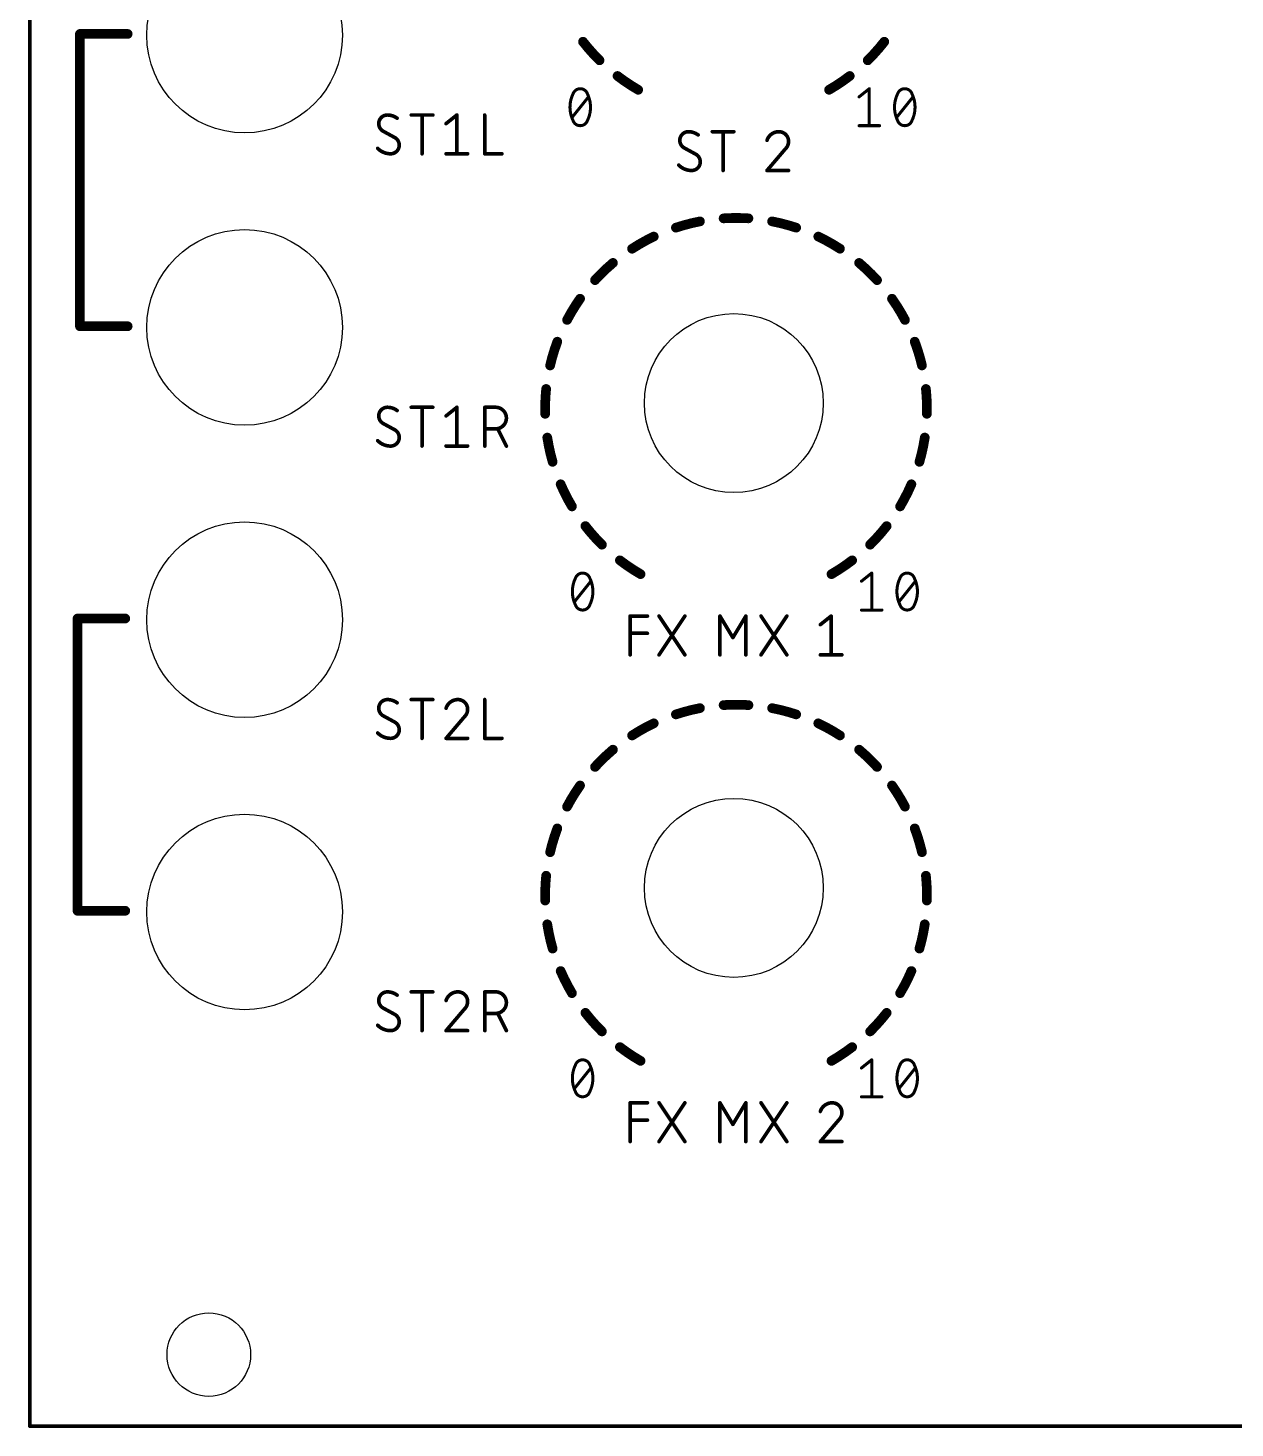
# Model space of a CAD drawing. Extents: x 0 to 101, y 0 to 128.
# Drawn here: x -0.1 to 50.5, y -0.1 to 58.6 of the extents above; entities that cross this region are included whole.
import ezdxf

# ---------------------------------------------------------------- set-up
doc = ezdxf.new("R2010")
doc.units = 0
doc.layers.add('20', color=31, linetype='CONTINUOUS')
doc.layers.add('25', color=253, linetype='CONTINUOUS')

msp = doc.modelspace()

# ---------------------------------------------------------------- linework, layer by layer
at = {"layer": '20', "const_width": 0.1524}
for points in [[(0, 0), (0, 128)], [(101, 0), (0, 0)]]:
    msp.add_lwpolyline(points, dxfattribs=at)
at = {"layer": '20', "const_width": 0.0762}
for points in [[(0, 0.0381, 1), (0, -0.0381)], [(-0.0381, 0, 1), (0.0381, 0)]]:
    msp.add_lwpolyline(points, format="xyb", dxfattribs=at)
at = {"layer": '20'}
for centre, radius in [((9, 58.3), 4.1), ((9, 46.05), 4.1), ((29.5, 42.88), 3.75), ((9, 33.8), 4.1), ((29.5, 22.56), 3.75), ((9, 21.55), 4.1), ((7.5, 3), 1.75)]:
    msp.add_circle(centre, radius, dxfattribs=at)
at = {"layer": '25'}
for points, const_width in [([(4.1, 58.35), (2.1, 58.35)], 0.4064), ([(2.1, 58.35), (2.1, 46.1)], 0.4064), ([(22.7197, 54.8496), (23.4083, 55.7104)], 0.127), ([(34.7463, 55.7104), (35.1767, 56.0547)], 0.127), ([(35.1767, 56.0547), (35.1767, 54.5053)], 0.127), ([(36.319, 54.8496), (37.0076, 55.7104)], 0.127), ([(15.983, 54.9528), (16.8861, 54.9528)], 0.1524), ([(16.4346, 53.3272), (16.4346, 54.9528)], 0.1524), ([(17.4419, 54.5916), (17.8935, 54.9528)], 0.1524), ([(17.8935, 54.9528), (17.8935, 53.3272)], 0.1524), ([(19.0601, 54.9528), (19.0601, 53.3272)], 0.1524), ([(34.7463, 54.5053), (35.6071, 54.5053)], 0.127), ([(15.2987, 54.0045), (14.802, 54.2755)], 0.1524), ([(28.5976, 54.2528), (29.5007, 54.2528)], 0.1524), ([(29.0491, 52.6272), (29.0491, 54.2528)], 0.1524), ([(17.4419, 53.3272), (18.345, 53.3272)], 0.1524), ([(19.0601, 53.3272), (19.7826, 53.3272)], 0.1524), ([(27.9132, 53.3045), (27.4165, 53.5755)], 0.1524), ([(31.6578, 53.5303), (30.8901, 52.6272)], 0.1524), ([(30.8901, 52.6272), (31.7933, 52.6272)], 0.1524), ([(2.1, 46.1), (4.1, 46.1)], 0.4064), ([(15.983, 42.7028), (16.8861, 42.7028)], 0.1524), ([(16.4346, 41.0772), (16.4346, 42.7028)], 0.1524), ([(17.4419, 42.3416), (17.8935, 42.7028)], 0.1524), ([(17.8935, 42.7028), (17.8935, 41.0772)], 0.1524), ([(19.0663, 41.0772), (19.0663, 42.7028)], 0.1524), ([(19.0663, 42.7028), (19.5179, 42.7028)], 0.1524), ([(15.2987, 41.7545), (14.802, 42.0255)], 0.1524), ([(19.5179, 41.7997), (19.0663, 41.7997)], 0.1524), ([(19.9694, 41.0772), (19.6082, 41.7997)], 0.1524), ([(17.4419, 41.0772), (18.345, 41.0772)], 0.1524), ([(34.8463, 35.4104), (35.2767, 35.7547)], 0.127), ([(35.2767, 35.7547), (35.2767, 34.2053)], 0.127), ([(22.8197, 34.5496), (23.5083, 35.4104)], 0.127), ([(36.419, 34.5496), (37.1076, 35.4104)], 0.127), ([(4, 33.85), (2, 33.85)], 0.4064), ([(2, 33.85), (2, 21.6)], 0.4064), ([(34.8463, 34.2053), (35.7071, 34.2053)], 0.127), ([(25.156, 32.3272), (25.156, 33.9528)], 0.1524), ([(25.156, 33.9528), (25.8785, 33.9528)], 0.1524), ([(26.3653, 32.3272), (27.449, 33.9528)], 0.1524), ([(26.3653, 33.9528), (27.449, 32.3272)], 0.1524), ([(28.9184, 32.3272), (28.9184, 33.9528)], 0.1524), ([(28.9184, 33.9528), (29.4603, 33.0497)], 0.1524), ([(29.4603, 33.0497), (30.0021, 33.9528)], 0.1524), ([(30.0021, 33.9528), (30.0021, 32.3272)], 0.1524), ([(30.6378, 32.3272), (31.7216, 33.9528)], 0.1524), ([(30.6378, 33.9528), (31.7216, 32.3272)], 0.1524), ([(33.1249, 33.5916), (33.5765, 33.9528)], 0.1524), ([(33.5765, 33.9528), (33.5765, 32.3272)], 0.1524), ([(25.156, 33.2303), (25.8785, 33.2303)], 0.1524), ([(33.1249, 32.3272), (34.028, 32.3272)], 0.1524), ([(15.983, 30.4528), (16.8861, 30.4528)], 0.1524), ([(16.4346, 28.8272), (16.4346, 30.4528)], 0.1524), ([(19.0601, 30.4528), (19.0601, 28.8272)], 0.1524), ([(15.2987, 29.5045), (14.802, 29.7755)], 0.1524), ([(18.2096, 29.7303), (17.4419, 28.8272)], 0.1524), ([(17.4419, 28.8272), (18.345, 28.8272)], 0.1524), ([(19.0601, 28.8272), (19.7826, 28.8272)], 0.1524), ([(2, 21.6), (4, 21.6)], 0.4064), ([(15.983, 18.2028), (16.8861, 18.2028)], 0.1524), ([(16.4346, 16.5772), (16.4346, 18.2028)], 0.1524), ([(19.0663, 16.5772), (19.0663, 18.2028)], 0.1524), ([(19.0663, 18.2028), (19.5179, 18.2028)], 0.1524), ([(15.2987, 17.2545), (14.802, 17.5255)], 0.1524), ([(18.2096, 17.4803), (17.4419, 16.5772)], 0.1524), ([(19.5179, 17.2997), (19.0663, 17.2997)], 0.1524), ([(19.9694, 16.5772), (19.6082, 17.2997)], 0.1524), ([(17.4419, 16.5772), (18.345, 16.5772)], 0.1524), ([(34.8463, 15.0104), (35.2767, 15.3547)], 0.127), ([(35.2767, 15.3547), (35.2767, 13.8053)], 0.127), ([(22.8197, 14.1496), (23.5083, 15.0104)], 0.127), ([(36.419, 14.1496), (37.1076, 15.0104)], 0.127), ([(25.156, 11.9272), (25.156, 13.5528)], 0.1524), ([(25.156, 13.5528), (25.8785, 13.5528)], 0.1524), ([(26.3653, 11.9272), (27.449, 13.5528)], 0.1524), ([(26.3653, 13.5528), (27.449, 11.9272)], 0.1524), ([(28.9184, 11.9272), (28.9184, 13.5528)], 0.1524), ([(28.9184, 13.5528), (29.4603, 12.6497)], 0.1524), ([(29.4603, 12.6497), (30.0021, 13.5528)], 0.1524), ([(30.0021, 13.5528), (30.0021, 11.9272)], 0.1524), ([(30.6378, 11.9272), (31.7216, 13.5528)], 0.1524), ([(30.6378, 13.5528), (31.7216, 11.9272)], 0.1524), ([(34.8463, 13.8053), (35.7071, 13.8053)], 0.127), ([(25.156, 12.8303), (25.8785, 12.8303)], 0.1524), ([(33.8926, 12.8303), (33.1249, 11.9272)], 0.1524), ([(33.1249, 11.9272), (34.028, 11.9272)], 0.1524)]:
    msp.add_lwpolyline(points, dxfattribs=dict(at, const_width=const_width))
for points, const_width in [([(2.1, 58.4516, 1), (2.1, 58.2484)], 0.2032), ([(2.2016, 58.35, 1), (1.9984, 58.35)], 0.2032), ([(4.1, 58.2484, 1), (4.1, 58.4516)], 0.2032), ([(23.1801, 58.023, 0.0326), (23.8721, 57.2446)], 0.4064), ([(23.2602, 58.0854, 1), (23.0999, 57.9606)], 0.2032), ([(35.1119, 57.2446, 0.0326), (35.8039, 58.023)], 0.4064), ([(35.8841, 57.9606, 1), (35.7238, 58.0854)], 0.2032), ([(23.8007, 57.1723, 1), (23.9435, 57.3169)], 0.2032), ([(35.0405, 57.3169, 1), (35.1833, 57.1723)], 0.2032), ([(24.6258, 56.5884, 0.0326), (25.492, 56.01)], 0.4064), ([(24.6876, 56.669, 1), (24.564, 56.5077)], 0.2032), ([(33.492, 56.01, 0.0326), (34.3582, 56.5884)], 0.4064), ([(34.42, 56.5077, 1), (34.2964, 56.669)], 0.2032), ([(22.7627, 55.8395, 0.1139), (22.6336, 55.28)], 0.127), ([(23.064, 56.0547, 0.3205), (22.7627, 55.8395)], 0.127), ([(22.7327, 55.8498, 1), (22.7928, 55.8292)], 0.0635), ([(22.7913, 55.8256, 1), (22.7342, 55.8534)], 0.0635), ([(23.3653, 55.8395, 0.3205), (23.064, 56.0547)], 0.127), ([(23.064, 56.0864, 1), (23.064, 56.023)], 0.0635), ([(23.064, 56.023, 1), (23.064, 56.0864)], 0.0635), ([(23.3938, 55.8534, 1), (23.3367, 55.8256)], 0.0635), ([(23.4944, 55.28, 0.1139), (23.3653, 55.8395)], 0.127), ([(23.3352, 55.8292, 1), (23.3953, 55.8498)], 0.0635), ([(23.4331, 55.6906, 1), (23.3835, 55.7302)], 0.0635), ([(25.4412, 55.922, 1), (25.5428, 56.098)], 0.2032), ([(33.4412, 56.098, 1), (33.5428, 55.922)], 0.2032), ([(34.7265, 55.7352, 1), (34.7662, 55.6856)], 0.0635), ([(35.2085, 56.0547, 1), (35.145, 56.0547)], 0.0635), ([(35.1965, 56.0299, 1), (35.1569, 56.0795)], 0.0635), ([(36.362, 55.8395, 0.1139), (36.2329, 55.28)], 0.127), ([(36.6633, 56.0547, 0.3205), (36.362, 55.8395)], 0.127), ([(36.332, 55.8498, 1), (36.392, 55.8292)], 0.0635), ([(36.3906, 55.8256, 1), (36.3335, 55.8534)], 0.0635), ([(36.9646, 55.8395, 0.3205), (36.6633, 56.0547)], 0.127), ([(36.6633, 56.0864, 1), (36.6633, 56.023)], 0.0635), ([(36.6633, 56.023, 1), (36.6633, 56.0864)], 0.0635), ([(36.9931, 55.8534, 1), (36.936, 55.8256)], 0.0635), ([(37.0937, 55.28, 0.1139), (36.9646, 55.8395)], 0.127), ([(36.9345, 55.8292, 1), (36.9946, 55.8498)], 0.0635), ([(37.0324, 55.6906, 1), (36.9828, 55.7302)], 0.0635), ([(22.6336, 55.28, 0.1139), (22.7627, 54.7205)], 0.127), ([(22.6654, 55.28, 1), (22.6019, 55.28)], 0.0635), ([(22.6019, 55.28, 1), (22.6654, 55.28)], 0.0635), ([(23.3653, 54.7205, 0.1139), (23.4944, 55.28)], 0.127), ([(23.5261, 55.28, 1), (23.4626, 55.28)], 0.0635), ([(23.4626, 55.28, 1), (23.5261, 55.28)], 0.0635), ([(36.2647, 55.28, 1), (36.2011, 55.28)], 0.0635), ([(36.2329, 55.28, 0.1139), (36.362, 54.7205)], 0.127), ([(36.2012, 55.28, 1), (36.2646, 55.28)], 0.0635), ([(36.9646, 54.7205, 0.1139), (37.0937, 55.28)], 0.127), ([(37.1254, 55.28, 1), (37.0619, 55.28)], 0.0635), ([(37.0619, 55.28, 1), (37.1254, 55.28)], 0.0635), ([(14.9826, 54.9528, 0.4142), (14.6214, 54.5916)], 0.1524), ([(14.6214, 54.5916, 0.2656), (14.802, 54.2755)], 0.1524), ([(14.6595, 54.5916, 1), (14.5833, 54.5916)], 0.0762), ([(14.5833, 54.5916, 1), (14.6595, 54.5916)], 0.0762), ([(15.389, 54.8173, 0.1623), (14.9826, 54.9528)], 0.1524), ([(14.9826, 54.9909, 1), (14.9826, 54.9147)], 0.0762), ([(14.9826, 54.9147, 1), (14.9826, 54.9909)], 0.0762), ([(15.3661, 54.7869, 1), (15.4119, 54.8478)], 0.0762), ([(15.983, 54.9909, 1), (15.983, 54.9147)], 0.0762), ([(16.4727, 54.9528, 1), (16.3965, 54.9528)], 0.0762), ([(16.8861, 54.9147, 1), (16.8861, 54.9909)], 0.0762), ([(17.4181, 54.6213, 1), (17.4657, 54.5618)], 0.0762), ([(17.9316, 54.9528, 1), (17.8554, 54.9528)], 0.0762), ([(17.9173, 54.923, 1), (17.8697, 54.9826)], 0.0762), ([(19.0982, 54.9528, 1), (19.022, 54.9528)], 0.0762), ([(22.6949, 54.8694, 1), (22.7445, 54.8298)], 0.0635), ([(22.7627, 54.7205, 0.3205), (23.064, 54.5053)], 0.127), ([(22.7928, 54.7308, 1), (22.7327, 54.7102)], 0.0635), ([(22.7342, 54.7066, 1), (22.7913, 54.7344)], 0.0635), ([(23.064, 54.5053, 0.3205), (23.3653, 54.7205)], 0.127), ([(23.064, 54.5371, 1), (23.064, 54.4736)], 0.0635), ([(23.064, 54.4736, 1), (23.064, 54.5371)], 0.0635), ([(23.3367, 54.7344, 1), (23.3938, 54.7066)], 0.0635), ([(23.3953, 54.7102, 1), (23.3352, 54.7308)], 0.0635), ([(34.7463, 54.5371, 1), (34.7463, 54.4736)], 0.0635), ([(35.6071, 54.4736, 1), (35.6071, 54.5371)], 0.0635), ([(36.2942, 54.8694, 1), (36.3438, 54.8298)], 0.0635), ([(36.362, 54.7205, 0.3205), (36.6633, 54.5053)], 0.127), ([(36.392, 54.7308, 1), (36.332, 54.7102)], 0.0635), ([(36.3335, 54.7066, 1), (36.3906, 54.7344)], 0.0635), ([(36.6633, 54.5053, 0.3205), (36.9646, 54.7205)], 0.127), ([(36.6633, 54.5371, 1), (36.6633, 54.4736)], 0.0635), ([(36.6633, 54.4736, 1), (36.6633, 54.5371)], 0.0635), ([(36.936, 54.7344, 1), (36.9931, 54.7066)], 0.0635), ([(36.9946, 54.7102, 1), (36.9345, 54.7308)], 0.0635), ([(14.8202, 54.3089, 1), (14.7837, 54.242)], 0.0762), ([(14.7826, 54.2426, 1), (14.8213, 54.3083)], 0.0762), ([(15.318, 54.0374, 1), (15.2793, 53.9717)], 0.0762), ([(15.4793, 53.6884, 0.2656), (15.2987, 54.0045)], 0.1524), ([(15.2804, 53.9711, 1), (15.3169, 54.038)], 0.0762), ([(27.5972, 54.2528, 0.4142), (27.2359, 53.8916)], 0.1524), ([(27.5972, 54.2909, 1), (27.5971, 54.2147)], 0.0762), ([(28.0036, 54.1173, 0.1623), (27.5972, 54.2528)], 0.1524), ([(27.5971, 54.2147, 1), (27.5972, 54.2909)], 0.0762), ([(27.9807, 54.0869, 1), (28.0264, 54.1478)], 0.0762), ([(28.5976, 54.2909, 1), (28.5976, 54.2147)], 0.0762), ([(29.0872, 54.2528, 1), (29.011, 54.2528)], 0.0762), ([(29.5007, 54.2147, 1), (29.5007, 54.2909)], 0.0762), ([(31.3869, 54.2528, 0.3252), (30.8901, 53.8916)], 0.1524), ([(31.7933, 53.8464, 0.4142), (31.3869, 54.2528)], 0.1524), ([(31.3869, 54.2909, 1), (31.3869, 54.2147)], 0.0762), ([(31.3869, 54.2147, 1), (31.3868, 54.2909)], 0.0762), ([(35.145, 54.5053, 1), (35.2085, 54.5053)], 0.0635), ([(14.5762, 53.553, 0.2), (15.1181, 53.3272)], 0.1524), ([(14.6033, 53.5798, 1), (14.5491, 53.5261)], 0.0762), ([(15.1181, 53.3272, 0.4142), (15.4793, 53.6884)], 0.1524), ([(15.1181, 53.3653, 1), (15.1181, 53.2891)], 0.0762), ([(15.1181, 53.2891, 1), (15.1181, 53.3653)], 0.0762), ([(15.5174, 53.6884, 1), (15.4412, 53.6884)], 0.0762), ([(15.4412, 53.6884, 1), (15.5174, 53.6884)], 0.0762), ([(17.4419, 53.3653, 1), (17.4419, 53.2891)], 0.0762), ([(18.345, 53.2891, 1), (18.345, 53.3653)], 0.0762), ([(19.0601, 53.3653, 1), (19.0601, 53.2891)], 0.0762), ([(19.7826, 53.2891, 1), (19.7826, 53.3653)], 0.0762), ([(27.2359, 53.8916, 0.2656), (27.4165, 53.5755)], 0.1524), ([(27.274, 53.8916, 1), (27.1978, 53.8916)], 0.0762), ([(27.1978, 53.8916, 1), (27.274, 53.8916)], 0.0762), ([(27.4348, 53.6089, 1), (27.3983, 53.542)], 0.0762), ([(27.3972, 53.5426, 1), (27.4359, 53.6083)], 0.0762), ([(30.8539, 53.9033, 1), (30.9264, 53.8798)], 0.0762), ([(31.6578, 53.5303, 0.2053), (31.7933, 53.8464)], 0.1524), ([(31.6315, 53.5579, 1), (31.6841, 53.5027)], 0.0762), ([(31.6868, 53.5056, 1), (31.6288, 53.555)], 0.0762), ([(31.8313, 53.8464, 1), (31.7552, 53.8464)], 0.0762), ([(31.7552, 53.8464, 1), (31.8314, 53.8464)], 0.0762), ([(16.3965, 53.3272, 1), (16.4727, 53.3272)], 0.0762), ([(17.8554, 53.3272, 1), (17.9316, 53.3272)], 0.0762), ([(19.022, 53.3272, 1), (19.0982, 53.3272)], 0.0762), ([(27.2178, 52.8798, 1), (27.1637, 52.8261)], 0.0762), ([(27.1908, 52.853, 0.2), (27.7326, 52.6272)], 0.1524), ([(27.7326, 52.6272, 0.4142), (28.0939, 52.9884)], 0.1524), ([(27.9326, 53.3374, 1), (27.8939, 53.2717)], 0.0762), ([(28.0939, 52.9884, 0.2656), (27.9132, 53.3045)], 0.1524), ([(27.895, 53.2711, 1), (27.9315, 53.338)], 0.0762), ([(28.132, 52.9884, 1), (28.0558, 52.9884)], 0.0762), ([(28.0558, 52.9884, 1), (28.132, 52.9884)], 0.0762), ([(27.7326, 52.6653, 1), (27.7326, 52.5891)], 0.0762), ([(27.7326, 52.5891, 1), (27.7326, 52.6653)], 0.0762), ([(29.011, 52.6272, 1), (29.0872, 52.6272)], 0.0762), ([(30.8901, 52.6653, 1), (30.8901, 52.5891)], 0.0762), ([(30.8611, 52.6519, 1), (30.9192, 52.6025)], 0.0762), ([(31.7933, 52.5891, 1), (31.7933, 52.6653)], 0.0762), ([(28.08, 50.494, 0.0326), (27.0722, 50.231)], 0.4064), ([(28.0992, 50.3943, 1), (28.0608, 50.5938)], 0.2032), ([(30.1128, 50.6212, 0.0326), (29.0712, 50.6212)], 0.4064), ([(29.0646, 50.7226, 1), (29.0778, 50.5198)], 0.2032), ([(30.1062, 50.5198, 1), (30.1194, 50.7226)], 0.2032), ([(32.1118, 50.231, 0.0326), (31.104, 50.494)], 0.4064), ([(31.1232, 50.5938, 1), (31.0848, 50.3943)], 0.2032), ([(26.1453, 49.8576, 0.0326), (25.2365, 49.3486)], 0.4064), ([(26.189, 49.7659, 1), (26.1015, 49.9493)], 0.2032), ([(27.0402, 50.3274, 1), (27.1042, 50.1346)], 0.2032), ([(32.0798, 50.1346, 1), (32.1438, 50.3274)], 0.2032), ([(33.0825, 49.9493, 1), (32.995, 49.7659)], 0.2032), ([(33.9475, 49.3486, 0.0326), (33.0388, 49.8576)], 0.4064), ([(25.1812, 49.4339, 1), (25.2919, 49.2634)], 0.2032), ([(33.8921, 49.2634, 1), (34.0028, 49.4339)], 0.2032), ([(24.4339, 48.7533, 0.0326), (23.6832, 48.0313)], 0.4064), ([(24.4994, 48.6756, 1), (24.3684, 48.8309)], 0.2032), ([(35.5008, 48.0313, 0.0326), (34.7501, 48.7533)], 0.4064), ([(34.8156, 48.8309, 1), (34.6846, 48.6756)], 0.2032), ([(23.6081, 48.0998, 1), (23.7582, 47.9628)], 0.2032), ([(35.4258, 47.9628, 1), (35.5759, 48.0998)], 0.2032), ([(23.0569, 47.2526, 0.0326), (22.5128, 46.3644)], 0.4064), ([(23.1399, 47.194, 1), (22.9739, 47.3112)], 0.2032), ([(36.6712, 46.3644, 0.0326), (36.1271, 47.2526)], 0.4064), ([(36.2101, 47.3112, 1), (36.0441, 47.194)], 0.2032), ([(22.4229, 46.4117, 1), (22.6027, 46.3171)], 0.2032), ([(36.5813, 46.3171, 1), (36.7611, 46.4117)], 0.2032), ([(2.1, 46.2016, 1), (2.1, 45.9984)], 0.2032), ([(1.9984, 46.1, 1), (2.2016, 46.1)], 0.2032), ([(4.1, 45.9984, 1), (4.1, 46.2016)], 0.2032), ([(22.1035, 45.4528, 0.0326), (21.8013, 44.456)], 0.4064), ([(22.1986, 45.417, 1), (22.0083, 45.4885)], 0.2032), ([(37.3827, 44.456, 0.0326), (37.0805, 45.4528)], 0.4064), ([(37.1757, 45.4885, 1), (36.9854, 45.417)], 0.2032), ([(21.7023, 44.4791, 1), (21.9002, 44.4329)], 0.2032), ([(37.2838, 44.4329, 1), (37.4817, 44.4791)], 0.2032), ([(21.6354, 43.4705, 0.0326), (21.5947, 42.4298)], 0.4064), ([(21.7365, 43.4599, 1), (21.5344, 43.4811)], 0.2032), ([(37.6496, 43.4811, 1), (37.4475, 43.4599)], 0.2032), ([(37.5893, 42.4298, 0.0326), (37.5486, 43.4705)], 0.4064), ([(14.9826, 42.7028, 0.4142), (14.6214, 42.3416)], 0.1524), ([(14.6214, 42.3416, 0.2656), (14.802, 42.0255)], 0.1524), ([(14.6595, 42.3416, 1), (14.5833, 42.3416)], 0.0762), ([(14.5833, 42.3416, 1), (14.6595, 42.3416)], 0.0762), ([(15.389, 42.5673, 0.1623), (14.9826, 42.7028)], 0.1524), ([(14.9826, 42.7409, 1), (14.9826, 42.6647)], 0.0762), ([(14.9826, 42.6647, 1), (14.9826, 42.7409)], 0.0762), ([(15.3661, 42.5369, 1), (15.4119, 42.5978)], 0.0762), ([(15.983, 42.7409, 1), (15.983, 42.6647)], 0.0762), ([(16.4727, 42.7028, 1), (16.3965, 42.7028)], 0.0762), ([(16.8861, 42.6647, 1), (16.8861, 42.7409)], 0.0762), ([(17.4181, 42.3713, 1), (17.4657, 42.3118)], 0.0762), ([(17.9316, 42.7028, 1), (17.8554, 42.7028)], 0.0762), ([(17.9173, 42.673, 1), (17.8697, 42.7326)], 0.0762), ([(19.1044, 42.7028, 1), (19.0282, 42.7028)], 0.0762), ([(19.0663, 42.7409, 1), (19.0663, 42.6647)], 0.0762), ([(19.5179, 41.7997, 1), (19.5179, 42.7028)], 0.1524), ([(19.5179, 42.7409, 1), (19.5179, 42.6647)], 0.0762), ([(19.5179, 42.6647, 1), (19.5179, 42.7409)], 0.0762), ([(21.4932, 42.4271, 1), (21.6963, 42.4324)], 0.2032), ([(37.4877, 42.4324, 1), (37.6908, 42.4271)], 0.2032), ([(14.8202, 42.0589, 1), (14.7837, 41.992)], 0.0762), ([(14.7826, 41.9926, 1), (14.8213, 42.0583)], 0.0762), ([(15.318, 41.7874, 1), (15.2793, 41.7217)], 0.0762), ([(15.4793, 41.4384, 0.2656), (15.2987, 41.7545)], 0.1524), ([(15.2804, 41.7211, 1), (15.3169, 41.788)], 0.0762), ([(19.0663, 41.8378, 1), (19.0663, 41.7616)], 0.0762), ([(19.5179, 41.8378, 1), (19.5179, 41.7616)], 0.0762), ([(19.5179, 41.7616, 1), (19.5179, 41.8378)], 0.0762), ([(19.6423, 41.8167, 1), (19.5741, 41.7826)], 0.0762), ([(14.5762, 41.303, 0.2), (15.1181, 41.0772)], 0.1524), ([(14.6033, 41.3298, 1), (14.5491, 41.2761)], 0.0762), ([(15.1181, 41.0772, 0.4142), (15.4793, 41.4384)], 0.1524), ([(15.1181, 41.1153, 1), (15.1181, 41.0391)], 0.0762), ([(15.1181, 41.0391, 1), (15.1181, 41.1153)], 0.0762), ([(15.5174, 41.4384, 1), (15.4412, 41.4384)], 0.0762), ([(15.4412, 41.4384, 1), (15.5174, 41.4384)], 0.0762), ([(16.3965, 41.0772, 1), (16.4727, 41.0772)], 0.0762), ([(17.4419, 41.1153, 1), (17.4419, 41.0391)], 0.0762), ([(17.8554, 41.0772, 1), (17.9316, 41.0772)], 0.0762), ([(18.345, 41.0391, 1), (18.345, 41.1153)], 0.0762), ([(19.0282, 41.0772, 1), (19.1044, 41.0772)], 0.0762), ([(19.9353, 41.0602, 1), (20.0035, 41.0942)], 0.0762), ([(21.6831, 41.4343, 0.0326), (21.9065, 40.417)], 0.4064), ([(21.7835, 41.4496, 1), (21.5827, 41.419)], 0.2032), ([(37.2775, 40.417, 0.0326), (37.5009, 41.4343)], 0.4064), ([(37.6013, 41.419, 1), (37.4005, 41.4496)], 0.2032), ([(21.8089, 40.3888, 1), (22.0041, 40.4452)], 0.2032), ([(37.1799, 40.4452, 1), (37.3751, 40.3888)], 0.2032), ([(22.2434, 39.4762, 0.0326), (22.7165, 38.5483)], 0.4064), ([(22.3367, 39.5163, 1), (22.1501, 39.436)], 0.2032), ([(36.4675, 38.5483, 0.0326), (36.9406, 39.4762)], 0.4064), ([(37.0339, 39.436, 1), (36.8473, 39.5163)], 0.2032), ([(22.6292, 38.4963, 1), (22.8038, 38.6002)], 0.2032), ([(36.3802, 38.6002, 1), (36.5548, 38.4963)], 0.2032), ([(23.2801, 37.723, 0.0326), (23.9721, 36.9446)], 0.4064), ([(23.3602, 37.7854, 1), (23.1999, 37.6606)], 0.2032), ([(35.2119, 36.9446, 0.0326), (35.9039, 37.723)], 0.4064), ([(35.9841, 37.6606, 1), (35.8238, 37.7854)], 0.2032), ([(23.9007, 36.8723, 1), (24.0435, 37.0169)], 0.2032), ([(35.1405, 37.0169, 1), (35.2833, 36.8723)], 0.2032), ([(24.7258, 36.2884, 0.0326), (25.592, 35.71)], 0.4064), ([(24.7876, 36.369, 1), (24.664, 36.2077)], 0.2032), ([(33.592, 35.71, 0.0326), (34.4582, 36.2884)], 0.4064), ([(34.52, 36.2077, 1), (34.3964, 36.369)], 0.2032), ([(23.164, 35.7547, 0.3205), (22.8627, 35.5395)], 0.127), ([(23.4653, 35.5395, 0.3205), (23.164, 35.7547)], 0.127), ([(23.164, 35.7864, 1), (23.164, 35.723)], 0.0635), ([(23.164, 35.723, 1), (23.164, 35.7864)], 0.0635), ([(25.5412, 35.622, 1), (25.6428, 35.798)], 0.2032), ([(33.5412, 35.798, 1), (33.6428, 35.622)], 0.2032), ([(35.3085, 35.7547, 1), (35.245, 35.7547)], 0.0635), ([(35.2965, 35.7299, 1), (35.2569, 35.7795)], 0.0635), ([(36.7633, 35.7547, 0.3205), (36.462, 35.5395)], 0.127), ([(37.0646, 35.5395, 0.3205), (36.7633, 35.7547)], 0.127), ([(36.7633, 35.7864, 1), (36.7633, 35.723)], 0.0635), ([(36.7633, 35.723, 1), (36.7633, 35.7864)], 0.0635), ([(22.8627, 35.5395, 0.1139), (22.7336, 34.98)], 0.127), ([(22.8327, 35.5498, 1), (22.8928, 35.5292)], 0.0635), ([(22.8913, 35.5256, 1), (22.8342, 35.5534)], 0.0635), ([(23.4938, 35.5534, 1), (23.4367, 35.5256)], 0.0635), ([(23.5944, 34.98, 0.1139), (23.4653, 35.5395)], 0.127), ([(23.4352, 35.5292, 1), (23.4953, 35.5498)], 0.0635), ([(23.5331, 35.3906, 1), (23.4835, 35.4302)], 0.0635), ([(34.8265, 35.4352, 1), (34.8662, 35.3856)], 0.0635), ([(36.462, 35.5395, 0.1139), (36.3329, 34.98)], 0.127), ([(36.432, 35.5498, 1), (36.492, 35.5292)], 0.0635), ([(36.4906, 35.5256, 1), (36.4335, 35.5534)], 0.0635), ([(37.0931, 35.5534, 1), (37.036, 35.5256)], 0.0635), ([(37.1937, 34.98, 0.1139), (37.0646, 35.5395)], 0.127), ([(37.0345, 35.5292, 1), (37.0946, 35.5498)], 0.0635), ([(37.1324, 35.3906, 1), (37.0828, 35.4302)], 0.0635), ([(22.7336, 34.98, 0.1139), (22.8627, 34.4205)], 0.127), ([(22.7654, 34.98, 1), (22.7019, 34.98)], 0.0635), ([(22.7019, 34.98, 1), (22.7654, 34.98)], 0.0635), ([(23.4653, 34.4205, 0.1139), (23.5944, 34.98)], 0.127), ([(23.6261, 34.98, 1), (23.5626, 34.98)], 0.0635), ([(23.5626, 34.98, 1), (23.6261, 34.98)], 0.0635), ([(36.3647, 34.98, 1), (36.3011, 34.98)], 0.0635), ([(36.3329, 34.98, 0.1139), (36.462, 34.4205)], 0.127), ([(36.3012, 34.98, 1), (36.3646, 34.98)], 0.0635), ([(37.0646, 34.4205, 0.1139), (37.1937, 34.98)], 0.127), ([(37.2254, 34.98, 1), (37.1619, 34.98)], 0.0635), ([(37.1619, 34.98, 1), (37.2254, 34.98)], 0.0635), ([(2, 33.9516, 1), (2, 33.7484)], 0.2032), ([(2.1016, 33.85, 1), (1.8984, 33.85)], 0.2032), ([(4, 33.7484, 1), (4, 33.9516)], 0.2032), ([(22.7949, 34.5694, 1), (22.8445, 34.5298)], 0.0635), ([(22.8627, 34.4205, 0.3205), (23.164, 34.2053)], 0.127), ([(22.8928, 34.4308, 1), (22.8327, 34.4102)], 0.0635), ([(22.8342, 34.4066, 1), (22.8913, 34.4344)], 0.0635), ([(23.164, 34.2053, 0.3205), (23.4653, 34.4205)], 0.127), ([(23.164, 34.2371, 1), (23.164, 34.1735)], 0.0635), ([(23.164, 34.1736, 1), (23.164, 34.237)], 0.0635), ([(23.4367, 34.4344, 1), (23.4938, 34.4066)], 0.0635), ([(23.4953, 34.4102, 1), (23.4352, 34.4308)], 0.0635), ([(34.8463, 34.2371, 1), (34.8463, 34.1735)], 0.0635), ([(35.245, 34.2053, 1), (35.3085, 34.2053)], 0.0635), ([(35.7071, 34.1735, 1), (35.7071, 34.2371)], 0.0635), ([(36.3942, 34.5694, 1), (36.4438, 34.5298)], 0.0635), ([(36.462, 34.4205, 0.3205), (36.7633, 34.2053)], 0.127), ([(36.492, 34.4308, 1), (36.432, 34.4102)], 0.0635), ([(36.4335, 34.4066, 1), (36.4906, 34.4344)], 0.0635), ([(36.7633, 34.2371, 1), (36.7633, 34.1735)], 0.0635), ([(36.7633, 34.2053, 0.3205), (37.0646, 34.4205)], 0.127), ([(36.7633, 34.1736, 1), (36.7633, 34.237)], 0.0635), ([(37.036, 34.4344, 1), (37.0931, 34.4066)], 0.0635), ([(37.0946, 34.4102, 1), (37.0345, 34.4308)], 0.0635), ([(25.1941, 33.9528, 1), (25.1179, 33.9528)], 0.0762), ([(25.156, 33.9909, 1), (25.156, 33.9147)], 0.0762), ([(25.8785, 33.9147, 1), (25.8785, 33.9909)], 0.0762), ([(26.397, 33.9739, 1), (26.3336, 33.9317)], 0.0762), ([(27.4807, 33.9317, 1), (27.4173, 33.9739)], 0.0762), ([(28.9565, 33.9528, 1), (28.8803, 33.9528)], 0.0762), ([(28.9511, 33.9724, 1), (28.8857, 33.9332)], 0.0762), ([(30.0402, 33.9528, 1), (29.964, 33.9528)], 0.0762), ([(30.0348, 33.9332, 1), (29.9694, 33.9724)], 0.0762), ([(30.6695, 33.9739, 1), (30.6061, 33.9317)], 0.0762), ([(31.7533, 33.9317, 1), (31.6899, 33.9739)], 0.0762), ([(33.1011, 33.6213, 1), (33.1487, 33.5618)], 0.0762), ([(33.6146, 33.9528, 1), (33.5384, 33.9528)], 0.0762), ([(33.6003, 33.923, 1), (33.5527, 33.9826)], 0.0762), ([(25.156, 33.2684, 1), (25.156, 33.1922)], 0.0762), ([(25.8785, 33.1922, 1), (25.8785, 33.2684)], 0.0762), ([(29.4276, 33.0693, 1), (29.4929, 33.0301)], 0.0762), ([(29.4276, 33.0301, 1), (29.4929, 33.0693)], 0.0762), ([(25.1179, 32.3272, 1), (25.1941, 32.3272)], 0.0762), ([(26.3336, 32.3483, 1), (26.397, 32.3061)], 0.0762), ([(27.4173, 32.3061, 1), (27.4807, 32.3483)], 0.0762), ([(28.8803, 32.3272, 1), (28.9565, 32.3272)], 0.0762), ([(29.964, 32.3272, 1), (30.0402, 32.3272)], 0.0762), ([(30.6061, 32.3483, 1), (30.6695, 32.3061)], 0.0762), ([(31.6899, 32.3061, 1), (31.7533, 32.3483)], 0.0762), ([(33.1249, 32.3653, 1), (33.1249, 32.2891)], 0.0762), ([(33.5384, 32.3272, 1), (33.6146, 32.3272)], 0.0762), ([(34.028, 32.2891, 1), (34.028, 32.3653)], 0.0762), ([(14.9826, 30.4528, 0.4142), (14.6214, 30.0916)], 0.1524), ([(15.389, 30.3173, 0.1623), (14.9826, 30.4528)], 0.1524), ([(14.9826, 30.4909, 1), (14.9826, 30.4147)], 0.0762), ([(14.9826, 30.4147, 1), (14.9826, 30.4909)], 0.0762), ([(15.983, 30.4909, 1), (15.983, 30.4147)], 0.0762), ([(16.4727, 30.4528, 1), (16.3965, 30.4528)], 0.0762), ([(16.8861, 30.4147, 1), (16.8861, 30.4909)], 0.0762), ([(17.9386, 30.4528, 0.3252), (17.4419, 30.0916)], 0.1524), ([(18.345, 30.0464, 0.4142), (17.9386, 30.4528)], 0.1524), ([(17.9386, 30.4909, 1), (17.9386, 30.4147)], 0.0762), ([(17.9386, 30.4147, 1), (17.9386, 30.4909)], 0.0762), ([(19.0982, 30.4528, 1), (19.022, 30.4528)], 0.0762), ([(14.6214, 30.0916, 0.2656), (14.802, 29.7755)], 0.1524), ([(14.6595, 30.0916, 1), (14.5833, 30.0916)], 0.0762), ([(14.5833, 30.0916, 1), (14.6595, 30.0916)], 0.0762), ([(15.3661, 30.2869, 1), (15.4119, 30.3478)], 0.0762), ([(17.4057, 30.1033, 1), (17.4782, 30.0798)], 0.0762), ([(18.2096, 29.7303, 0.2053), (18.345, 30.0464)], 0.1524), ([(18.3831, 30.0464, 1), (18.3069, 30.0464)], 0.0762), ([(18.3069, 30.0464, 1), (18.3831, 30.0464)], 0.0762), ([(28.08, 30.094, 0.0326), (27.0722, 29.831)], 0.4064), ([(27.0402, 29.9274, 1), (27.1042, 29.7346)], 0.2032), ([(28.0992, 29.9943, 1), (28.0608, 30.1938)], 0.2032), ([(30.1128, 30.2212, 0.0326), (29.0712, 30.2212)], 0.4064), ([(29.0646, 30.3226, 1), (29.0778, 30.1198)], 0.2032), ([(30.1062, 30.1198, 1), (30.1194, 30.3226)], 0.2032), ([(32.1118, 29.831, 0.0326), (31.104, 30.094)], 0.4064), ([(31.1232, 30.1938, 1), (31.0848, 29.9943)], 0.2032), ([(32.0798, 29.7346, 1), (32.1438, 29.9274)], 0.2032), ([(14.8202, 29.8089, 1), (14.7837, 29.742)], 0.0762), ([(14.7826, 29.7426, 1), (14.8213, 29.8083)], 0.0762), ([(15.318, 29.5374, 1), (15.2793, 29.4717)], 0.0762), ([(15.4793, 29.1884, 0.2656), (15.2987, 29.5045)], 0.1524), ([(15.2804, 29.4711, 1), (15.3169, 29.538)], 0.0762), ([(18.1833, 29.7579, 1), (18.2358, 29.7027)], 0.0762), ([(18.2386, 29.7056, 1), (18.1805, 29.755)], 0.0762), ([(26.1453, 29.4576, 0.0326), (25.2365, 28.9486)], 0.4064), ([(26.189, 29.3659, 1), (26.1015, 29.5493)], 0.2032), ([(33.0825, 29.5493, 1), (32.995, 29.3659)], 0.2032), ([(33.9475, 28.9486, 0.0326), (33.0388, 29.4576)], 0.4064), ([(14.5762, 29.053, 0.2), (15.1181, 28.8272)], 0.1524), ([(14.6033, 29.0798, 1), (14.5491, 29.0261)], 0.0762), ([(15.1181, 28.8272, 0.4142), (15.4793, 29.1884)], 0.1524), ([(15.1181, 28.8653, 1), (15.1181, 28.7891)], 0.0762), ([(15.1181, 28.7891, 1), (15.1181, 28.8653)], 0.0762), ([(15.5174, 29.1884, 1), (15.4412, 29.1884)], 0.0762), ([(15.4412, 29.1884, 1), (15.5174, 29.1884)], 0.0762), ([(16.3965, 28.8272, 1), (16.4727, 28.8272)], 0.0762), ([(17.4419, 28.8653, 1), (17.4419, 28.7891)], 0.0762), ([(17.4129, 28.8519, 1), (17.471, 28.8025)], 0.0762), ([(18.345, 28.7891, 1), (18.345, 28.8653)], 0.0762), ([(19.0601, 28.8653, 1), (19.0601, 28.7891)], 0.0762), ([(19.022, 28.8272, 1), (19.0982, 28.8272)], 0.0762), ([(19.7826, 28.7891, 1), (19.7826, 28.8653)], 0.0762), ([(25.1812, 29.0339, 1), (25.2919, 28.8634)], 0.2032), ([(33.8921, 28.8634, 1), (34.0028, 29.0339)], 0.2032), ([(24.4339, 28.3533, 0.0326), (23.6832, 27.6313)], 0.4064), ([(24.4994, 28.2756, 1), (24.3684, 28.4309)], 0.2032), ([(35.5008, 27.6313, 0.0326), (34.7501, 28.3533)], 0.4064), ([(34.8156, 28.4309, 1), (34.6846, 28.2756)], 0.2032), ([(23.6081, 27.6998, 1), (23.7582, 27.5628)], 0.2032), ([(35.4258, 27.5628, 1), (35.5759, 27.6998)], 0.2032), ([(23.0569, 26.8526, 0.0326), (22.5128, 25.9644)], 0.4064), ([(23.1399, 26.794, 1), (22.9739, 26.9112)], 0.2032), ([(36.6712, 25.9644, 0.0326), (36.1271, 26.8526)], 0.4064), ([(36.2101, 26.9112, 1), (36.0441, 26.794)], 0.2032), ([(22.4229, 26.0117, 1), (22.6027, 25.9171)], 0.2032), ([(36.5813, 25.9171, 1), (36.7611, 26.0117)], 0.2032), ([(22.1035, 25.0528, 0.0326), (21.8013, 24.056)], 0.4064), ([(22.1986, 25.017, 1), (22.0083, 25.0885)], 0.2032), ([(37.3827, 24.056, 0.0326), (37.0805, 25.0528)], 0.4064), ([(37.1757, 25.0885, 1), (36.9854, 25.017)], 0.2032), ([(21.7023, 24.0791, 1), (21.9002, 24.0329)], 0.2032), ([(37.2838, 24.0329, 1), (37.4817, 24.0791)], 0.2032), ([(21.6354, 23.0705, 0.0326), (21.5947, 22.0298)], 0.4064), ([(21.7365, 23.0599, 1), (21.5344, 23.0811)], 0.2032), ([(37.6496, 23.0811, 1), (37.4475, 23.0599)], 0.2032), ([(37.5893, 22.0298, 0.0326), (37.5486, 23.0705)], 0.4064), ([(2, 21.7016, 1), (2, 21.4984)], 0.2032), ([(4, 21.4984, 1), (4, 21.7016)], 0.2032), ([(21.4932, 22.0271, 1), (21.6963, 22.0324)], 0.2032), ([(37.4877, 22.0324, 1), (37.6908, 22.0271)], 0.2032), ([(1.8984, 21.6, 1), (2.1016, 21.6)], 0.2032), ([(21.6831, 21.0343, 0.0326), (21.9065, 20.017)], 0.4064), ([(21.7835, 21.0496, 1), (21.5827, 21.019)], 0.2032), ([(37.2775, 20.017, 0.0326), (37.5009, 21.0343)], 0.4064), ([(37.6013, 21.019, 1), (37.4005, 21.0496)], 0.2032), ([(21.8089, 19.9888, 1), (22.0041, 20.0452)], 0.2032), ([(37.1799, 20.0452, 1), (37.3751, 19.9888)], 0.2032), ([(22.2434, 19.0762, 0.0326), (22.7165, 18.1483)], 0.4064), ([(22.3367, 19.1163, 1), (22.1501, 19.036)], 0.2032), ([(36.4675, 18.1483, 0.0326), (36.9406, 19.0762)], 0.4064), ([(37.0339, 19.036, 1), (36.8473, 19.1163)], 0.2032), ([(14.9826, 18.2028, 0.4142), (14.6214, 17.8416)], 0.1524), ([(15.389, 18.0673, 0.1623), (14.9826, 18.2028)], 0.1524), ([(14.9826, 18.2409, 1), (14.9826, 18.1647)], 0.0762), ([(14.9826, 18.1647, 1), (14.9826, 18.2409)], 0.0762), ([(15.983, 18.2409, 1), (15.983, 18.1647)], 0.0762), ([(16.4727, 18.2028, 1), (16.3965, 18.2028)], 0.0762), ([(16.8861, 18.1647, 1), (16.8861, 18.2409)], 0.0762), ([(17.9386, 18.2028, 0.3252), (17.4419, 17.8416)], 0.1524), ([(18.345, 17.7964, 0.4142), (17.9386, 18.2028)], 0.1524), ([(17.9386, 18.2409, 1), (17.9386, 18.1647)], 0.0762), ([(17.9386, 18.1647, 1), (17.9386, 18.2409)], 0.0762), ([(19.1044, 18.2028, 1), (19.0282, 18.2028)], 0.0762), ([(19.0663, 18.2409, 1), (19.0663, 18.1647)], 0.0762), ([(19.5179, 17.2997, 1), (19.5179, 18.2028)], 0.1524), ([(19.5179, 18.2409, 1), (19.5179, 18.1647)], 0.0762), ([(19.5179, 18.1647, 1), (19.5179, 18.2409)], 0.0762), ([(22.6292, 18.0963, 1), (22.8038, 18.2002)], 0.2032), ([(36.3802, 18.2002, 1), (36.5548, 18.0963)], 0.2032), ([(14.6214, 17.8416, 0.2656), (14.802, 17.5255)], 0.1524), ([(14.6595, 17.8416, 1), (14.5833, 17.8416)], 0.0762), ([(14.5833, 17.8416, 1), (14.6595, 17.8416)], 0.0762), ([(15.3661, 18.0369, 1), (15.4119, 18.0978)], 0.0762), ([(17.4057, 17.8533, 1), (17.4782, 17.8298)], 0.0762), ([(18.2096, 17.4803, 0.2053), (18.345, 17.7964)], 0.1524), ([(18.3831, 17.7964, 1), (18.3069, 17.7964)], 0.0762), ([(18.3069, 17.7964, 1), (18.3831, 17.7964)], 0.0762), ([(14.8202, 17.5589, 1), (14.7837, 17.492)], 0.0762), ([(14.7826, 17.4926, 1), (14.8213, 17.5583)], 0.0762), ([(15.318, 17.2874, 1), (15.2793, 17.2217)], 0.0762), ([(15.4793, 16.9384, 0.2656), (15.2987, 17.2545)], 0.1524), ([(15.2804, 17.2211, 1), (15.3169, 17.288)], 0.0762), ([(18.1833, 17.5079, 1), (18.2358, 17.4527)], 0.0762), ([(18.2386, 17.4556, 1), (18.1805, 17.505)], 0.0762), ([(19.0663, 17.3378, 1), (19.0663, 17.2616)], 0.0762), ([(19.5179, 17.3378, 1), (19.5179, 17.2616)], 0.0762), ([(19.5179, 17.2616, 1), (19.5179, 17.3378)], 0.0762), ([(19.6423, 17.3167, 1), (19.5741, 17.2826)], 0.0762), ([(23.2801, 17.323, 0.0326), (23.9721, 16.5446)], 0.4064), ([(23.3602, 17.3854, 1), (23.1999, 17.2606)], 0.2032), ([(35.2119, 16.5446, 0.0326), (35.9039, 17.323)], 0.4064), ([(35.9841, 17.2606, 1), (35.8238, 17.3854)], 0.2032), ([(14.5762, 16.803, 0.2), (15.1181, 16.5772)], 0.1524), ([(14.6033, 16.8298, 1), (14.5491, 16.7761)], 0.0762), ([(15.1181, 16.5772, 0.4142), (15.4793, 16.9384)], 0.1524), ([(15.1181, 16.6153, 1), (15.1181, 16.5391)], 0.0762), ([(15.1181, 16.5391, 1), (15.1181, 16.6153)], 0.0762), ([(15.5174, 16.9384, 1), (15.4412, 16.9384)], 0.0762), ([(15.4412, 16.9384, 1), (15.5174, 16.9384)], 0.0762), ([(16.3965, 16.5772, 1), (16.4727, 16.5772)], 0.0762), ([(17.4419, 16.6153, 1), (17.4419, 16.5391)], 0.0762), ([(17.4129, 16.6019, 1), (17.471, 16.5525)], 0.0762), ([(18.345, 16.5391, 1), (18.345, 16.6153)], 0.0762), ([(19.0282, 16.5772, 1), (19.1044, 16.5772)], 0.0762), ([(19.9353, 16.5602, 1), (20.0035, 16.5942)], 0.0762), ([(23.9007, 16.4723, 1), (24.0435, 16.6169)], 0.2032), ([(35.1405, 16.6169, 1), (35.2833, 16.4723)], 0.2032), ([(24.7258, 15.8884, 0.0326), (25.592, 15.31)], 0.4064), ([(24.7876, 15.969, 1), (24.664, 15.8077)], 0.2032), ([(33.592, 15.31, 0.0326), (34.4582, 15.8884)], 0.4064), ([(34.52, 15.8077, 1), (34.3964, 15.969)], 0.2032), ([(23.164, 15.3547, 0.3205), (22.8627, 15.1395)], 0.127), ([(23.4653, 15.1395, 0.3205), (23.164, 15.3547)], 0.127), ([(23.164, 15.3864, 1), (23.164, 15.323)], 0.0635), ([(23.164, 15.323, 1), (23.164, 15.3864)], 0.0635), ([(25.5412, 15.222, 1), (25.6428, 15.398)], 0.2032), ([(33.5412, 15.398, 1), (33.6428, 15.222)], 0.2032), ([(35.3085, 15.3547, 1), (35.245, 15.3547)], 0.0635), ([(35.2965, 15.3299, 1), (35.2569, 15.3795)], 0.0635), ([(36.7633, 15.3547, 0.3205), (36.462, 15.1395)], 0.127), ([(37.0646, 15.1395, 0.3205), (36.7633, 15.3547)], 0.127), ([(36.7633, 15.3864, 1), (36.7633, 15.323)], 0.0635), ([(36.7633, 15.323, 1), (36.7633, 15.3864)], 0.0635), ([(22.8627, 15.1395, 0.1139), (22.7336, 14.58)], 0.127), ([(22.8327, 15.1498, 1), (22.8928, 15.1292)], 0.0635), ([(22.8913, 15.1256, 1), (22.8342, 15.1534)], 0.0635), ([(23.4938, 15.1534, 1), (23.4367, 15.1256)], 0.0635), ([(23.5944, 14.58, 0.1139), (23.4653, 15.1395)], 0.127), ([(23.4352, 15.1292, 1), (23.4953, 15.1498)], 0.0635), ([(23.5331, 14.9906, 1), (23.4835, 15.0302)], 0.0635), ([(34.8265, 15.0352, 1), (34.8662, 14.9856)], 0.0635), ([(36.462, 15.1395, 0.1139), (36.3329, 14.58)], 0.127), ([(36.432, 15.1498, 1), (36.492, 15.1292)], 0.0635), ([(36.4906, 15.1256, 1), (36.4335, 15.1534)], 0.0635), ([(37.0931, 15.1534, 1), (37.036, 15.1256)], 0.0635), ([(37.1937, 14.58, 0.1139), (37.0646, 15.1395)], 0.127), ([(37.0345, 15.1292, 1), (37.0946, 15.1498)], 0.0635), ([(37.1324, 14.9906, 1), (37.0828, 15.0302)], 0.0635), ([(22.7336, 14.58, 0.1139), (22.8627, 14.0205)], 0.127), ([(22.7654, 14.58, 1), (22.7019, 14.58)], 0.0635), ([(22.7019, 14.58, 1), (22.7654, 14.58)], 0.0635), ([(22.7949, 14.1694, 1), (22.8445, 14.1298)], 0.0635), ([(22.8627, 14.0205, 0.3205), (23.164, 13.8053)], 0.127), ([(22.8928, 14.0308, 1), (22.8327, 14.0102)], 0.0635), ([(23.164, 13.8053, 0.3205), (23.4653, 14.0205)], 0.127), ([(23.4653, 14.0205, 0.1139), (23.5944, 14.58)], 0.127), ([(23.4953, 14.0102, 1), (23.4352, 14.0308)], 0.0635), ([(23.6261, 14.58, 1), (23.5626, 14.58)], 0.0635), ([(23.5626, 14.58, 1), (23.6261, 14.58)], 0.0635), ([(36.3647, 14.58, 1), (36.3011, 14.58)], 0.0635), ([(36.3329, 14.58, 0.1139), (36.462, 14.0205)], 0.127), ([(36.3012, 14.58, 1), (36.3646, 14.58)], 0.0635), ([(36.3942, 14.1694, 1), (36.4438, 14.1298)], 0.0635), ([(36.462, 14.0205, 0.3205), (36.7633, 13.8053)], 0.127), ([(36.492, 14.0308, 1), (36.432, 14.0102)], 0.0635), ([(36.7633, 13.8053, 0.3205), (37.0646, 14.0205)], 0.127), ([(37.0646, 14.0205, 0.1139), (37.1937, 14.58)], 0.127), ([(37.0946, 14.0102, 1), (37.0345, 14.0308)], 0.0635), ([(37.2254, 14.58, 1), (37.1619, 14.58)], 0.0635), ([(37.1619, 14.58, 1), (37.2254, 14.58)], 0.0635), ([(22.8342, 14.0066, 1), (22.8913, 14.0344)], 0.0635), ([(23.164, 13.8371, 1), (23.164, 13.7736)], 0.0635), ([(23.164, 13.7736, 1), (23.164, 13.837)], 0.0635), ([(23.4367, 14.0344, 1), (23.4938, 14.0066)], 0.0635), ([(25.1941, 13.5528, 1), (25.1179, 13.5528)], 0.0762), ([(25.156, 13.5909, 1), (25.156, 13.5147)], 0.0762), ([(25.8785, 13.5147, 1), (25.8785, 13.5909)], 0.0762), ([(26.397, 13.5739, 1), (26.3336, 13.5317)], 0.0762), ([(27.4807, 13.5317, 1), (27.4173, 13.5739)], 0.0762), ([(28.9565, 13.5528, 1), (28.8803, 13.5528)], 0.0762), ([(28.9511, 13.5724, 1), (28.8857, 13.5332)], 0.0762), ([(30.0402, 13.5528, 1), (29.964, 13.5528)], 0.0762), ([(30.0348, 13.5332, 1), (29.9694, 13.5724)], 0.0762), ([(30.6695, 13.5739, 1), (30.6061, 13.5317)], 0.0762), ([(31.7533, 13.5317, 1), (31.6899, 13.5739)], 0.0762), ([(33.6216, 13.5528, 0.3252), (33.1249, 13.1916)], 0.1524), ([(34.028, 13.1464, 0.4142), (33.6216, 13.5528)], 0.1524), ([(33.6216, 13.5909, 1), (33.6216, 13.5147)], 0.0762), ([(33.6216, 13.5147, 1), (33.6216, 13.5909)], 0.0762), ([(34.8463, 13.8371, 1), (34.8463, 13.7736)], 0.0635), ([(35.245, 13.8053, 1), (35.3085, 13.8053)], 0.0635), ([(35.7071, 13.7736, 1), (35.7071, 13.8371)], 0.0635), ([(36.4335, 14.0066, 1), (36.4906, 14.0344)], 0.0635), ([(36.7633, 13.8371, 1), (36.7633, 13.7736)], 0.0635), ([(36.7633, 13.7736, 1), (36.7633, 13.837)], 0.0635), ([(37.036, 14.0344, 1), (37.0931, 14.0066)], 0.0635), ([(33.0887, 13.2033, 1), (33.1612, 13.1798)], 0.0762), ([(33.8926, 12.8303, 0.2053), (34.028, 13.1464)], 0.1524), ([(34.0661, 13.1464, 1), (33.9899, 13.1464)], 0.0762), ([(33.9899, 13.1464, 1), (34.0661, 13.1464)], 0.0762), ([(25.156, 12.8684, 1), (25.156, 12.7922)], 0.0762), ([(25.8785, 12.7922, 1), (25.8785, 12.8684)], 0.0762), ([(29.4276, 12.6693, 1), (29.4929, 12.6301)], 0.0762), ([(29.4276, 12.6301, 1), (29.4929, 12.6693)], 0.0762), ([(33.8663, 12.8579, 1), (33.9188, 12.8027)], 0.0762), ([(33.9216, 12.8056, 1), (33.8635, 12.855)], 0.0762), ([(25.1179, 11.9272, 1), (25.1941, 11.9272)], 0.0762), ([(26.3336, 11.9483, 1), (26.397, 11.9061)], 0.0762), ([(27.4173, 11.9061, 1), (27.4807, 11.9483)], 0.0762), ([(28.8803, 11.9272, 1), (28.9565, 11.9272)], 0.0762), ([(29.964, 11.9272, 1), (30.0402, 11.9272)], 0.0762), ([(30.6061, 11.9483, 1), (30.6695, 11.9061)], 0.0762), ([(31.6899, 11.9061, 1), (31.7533, 11.9483)], 0.0762), ([(33.1249, 11.9653, 1), (33.1249, 11.8891)], 0.0762), ([(33.0959, 11.9519, 1), (33.1539, 11.9025)], 0.0762), ([(34.028, 11.8891, 1), (34.028, 11.9653)], 0.0762)]:
    msp.add_lwpolyline(points, format="xyb", dxfattribs=dict(at, const_width=const_width))

doc.saveas('drawing.dxf')
